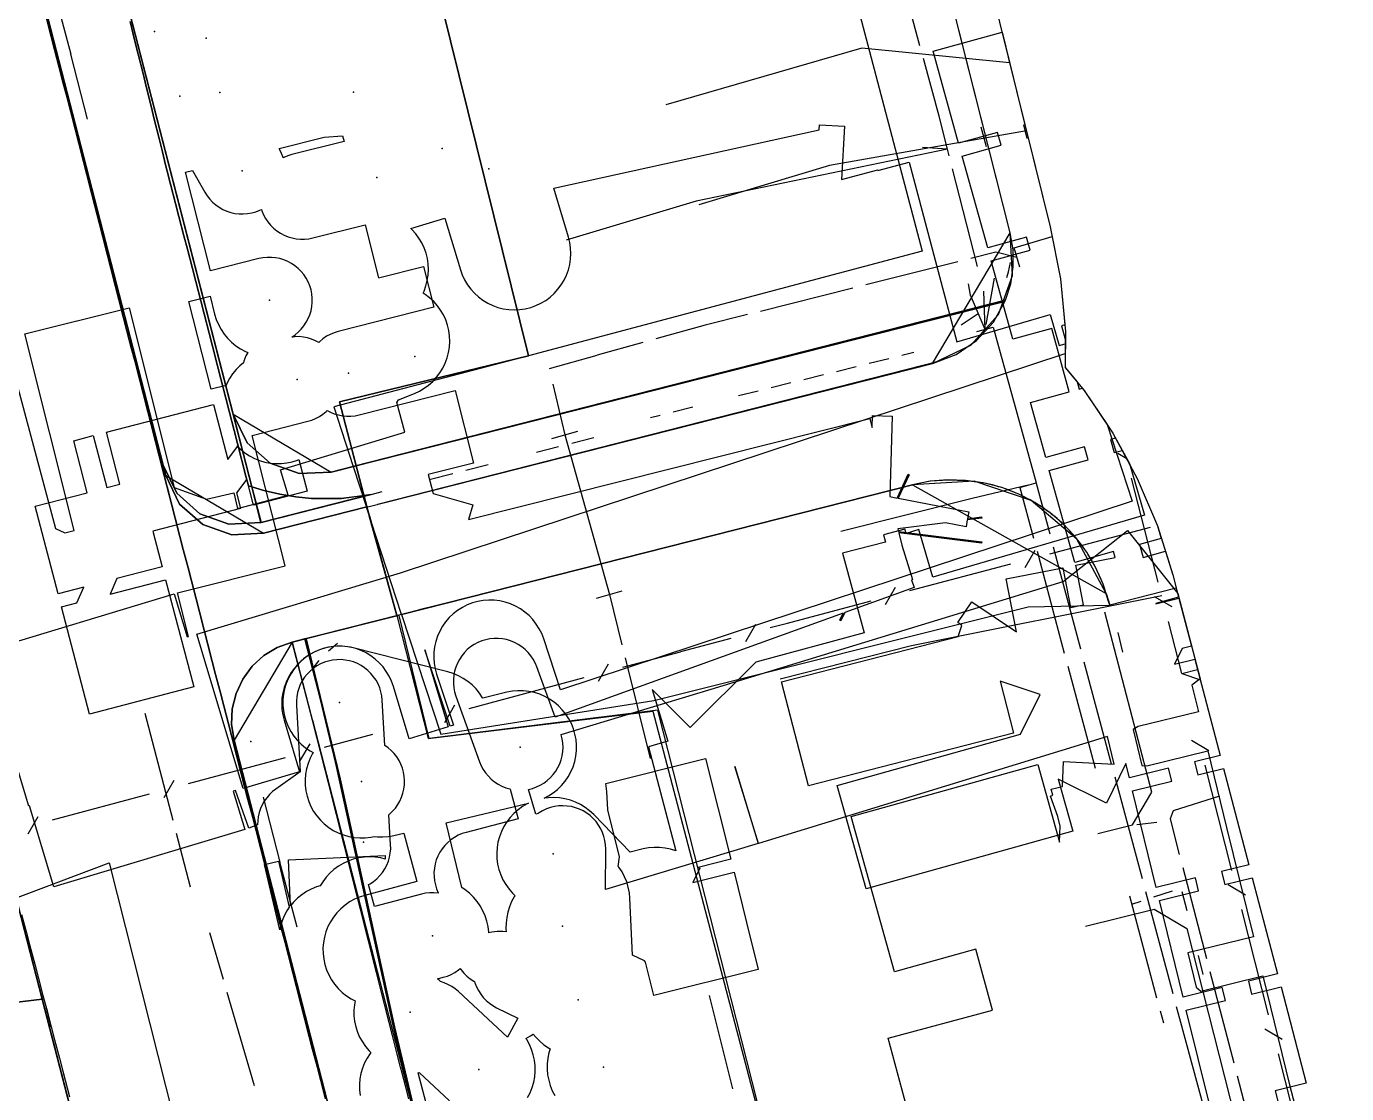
# Model space of a CAD drawing. Header units: metres. Extents: x 17314 to 17509, y 13897 to 14299.
# Drawn here: x 17433.93 to 17483.05, y 14093.46 to 14133.17 of the extents above; entities that cross this region are included whole.
import ezdxf

# ---------------------------------------------------------------- set-up
doc = ezdxf.new("R2010")
doc.units = ezdxf.units.M
for name, color, linetype in [('BENCH', 7, 'Continuous'), ('BOUNDARY', 7, 'Continuous'), ('CURB', 7, 'Continuous'), ('ELECTR_CABLE', 7, 'Continuous'), ('ELECTR_CABLE_COMM', 7, 'Continuous'), ('GAS', 7, 'Continuous'), ('GRASS', 7, 'Continuous'), ('GROUND', 7, 'Continuous'), ('HEAT', 7, 'Continuous'), ('LAMP', 7, 'Continuous'), ('OVERHEAD_POWER_LINE', 7, 'Continuous'), ('ROAD', 7, 'Continuous'), ('SEWER', 7, 'Continuous'), ('SIDEWALK_PATH', 7, 'Continuous'), ('TRASH_BIN', 7, 'Continuous'), ('TREE', 7, 'Continuous'), ('WATER_PIPELINE', 7, 'Continuous')]:
    doc.layers.add(name, color=color, linetype=linetype)

msp = doc.modelspace()

# ---------------------------------------------------------------- linework, layer by layer
at = {"layer": 'BENCH'}
for p in [(17441.129, 14130.718), (17448.388, 14120.892)]:
    msp.add_point(p, dxfattribs=at)
at = {"layer": 'BOUNDARY'}
msp.add_lwpolyline([(17446.491, 14145.677), (17452.611, 14120.912), (17445.589, 14119.202), (17446.623, 14115.212), (17447.718, 14111.25), (17448.879, 14106.677), (17457.242, 14107.688), (17457.242, 14107.688), (17464.836, 14078.775), (17471.047, 14053.974), (17459.461, 14049.939), (17463.007, 14035.859), (17476.311, 14039.542), (17477.815, 14039.43), (17479.747, 14038.463), (17480.042, 14037.262), (17480.307, 14036.255), (17476.362, 14035.216), (17476.733, 14033.805)], dxfattribs=at)
at = {"layer": 'CURB'}
for points in [[(17451.662, 14186.094), (17426.017, 14179.102), (17423.902, 14175.458), (17439.115, 14116.466), (17442.761, 14114.308), (17446.603, 14115.288)], [(17446.586, 14115.283), (17467.648, 14120.626), (17470.542, 14125.485), (17455.987, 14183), (17451.021, 14185.868), (17450.453, 14185.708)], [(17468.708, 13964.699), (17413.628, 14177.812), (17409.56, 14179.827), (17391.346, 14172.16), (17389.512, 14169.307), (17396.492, 13931.016)], [(17447.81, 14146.003), (17446.61, 14145.698), (17445.976, 14145.746), (17435.453, 14147.192), (17434.61, 14145.95), (17441.625, 14118.747), (17445.267, 14116.588), (17446.205, 14116.825)], [(17435.282, 14131.153), (17435.457, 14130.474)], [(17469.653, 14128.696), (17469.462, 14129.423)], [(17470.412, 14123.824), (17470.48, 14124.039)], [(17470.48, 14124.039), (17470.548, 14124.382)], [(17446.091, 14116.797), (17470.275, 14122.923)], [(17468.72, 14122.072), (17469.348, 14122.484)], [(17466.505, 14120.939), (17466.952, 14121.05)], [(17447, 14115.389), (17467.92, 14120.722)], [(17464.076, 14120.336), (17464.805, 14120.517)], [(17465.291, 14120.638), (17466.02, 14120.819)], [(17462.861, 14120.035), (17463.591, 14120.216)], [(17460.432, 14119.432), (17461.161, 14119.613)], [(17461.647, 14119.734), (17462.376, 14119.915)], [(17458.003, 14118.829), (17458.732, 14119.01)], [(17457.153, 14118.619), (17457.518, 14118.709)], [(17452.909, 14117.329), (17453.737, 14117.54)], [(17454.222, 14117.664), (17455.05, 14117.876)], [(17450.283, 14116.658), (17451.111, 14116.87)], [(17442.194, 14116.079), (17442.693, 14115.926)], [(17447.891, 14111.292), (17466.9, 14116.115), (17474.11, 14112.064), (17474.243, 14111.631)], [(17448.97, 14116.323), (17449.798, 14116.535)], [(17474.201, 14111.768), (17474, 14112.414), (17473.725, 14113.028), (17473.386, 14113.61), (17472.984, 14114.149), (17472.529, 14114.636), (17472.01, 14115.081), (17471.46, 14115.451), (17470.857, 14115.769), (17470.232, 14116.012), (17469.576, 14116.181), (17468.91, 14116.266), (17468.243, 14116.287), (17467.576, 14116.245), (17466.909, 14116.118)], [(17439.171, 14116.033), (17439.346, 14115.354)], [(17443.361, 14115.764), (17443.957, 14115.665)], [(17444.705, 14115.606), (17445.653, 14115.599)], [(17446.758, 14115.759), (17447.172, 14115.864)], [(17439.471, 14114.87), (17439.647, 14114.192)], [(17439.772, 14113.708), (17439.948, 14113.029)], [(17440.073, 14112.545), (17440.248, 14111.866)], [(17449.254, 14111.64), (17448.553, 14111.462)], [(17440.373, 14111.382), (17440.549, 14110.704)], [(17447.935, 14111.306), (17443.825, 14110.262), (17441.658, 14106.605), (17475.238, 13976.398)], [(17473.802, 14103.138), (17475.084, 14103.456), (17475.811, 14104.679), (17474.064, 14111.37)], [(17440.674, 14110.22), (17440.85, 14109.541)], [(17444.293, 14110.404), (17444.708, 14108.795), (17445.57, 14105.176), (17447.587, 14095.946), (17448.447, 14092.335), (17458.824, 14052.086), (17459.793, 14048.324), (17459.798, 14048.308)], [(17445.174, 14109.933), (17445.51, 14110.218)], [(17474.734, 14109.883), (17474.555, 14110.613)], [(17444.587, 14109.279), (17444.826, 14109.571)], [(17440.975, 14109.057), (17441.15, 14108.378)], [(17441.275, 14107.894), (17441.451, 14107.216)], [(17475.252, 14103.475), (17476, 14103.559)], [(17442.478, 14103.244), (17442.654, 14102.565)], [(17476.559, 14100.986), (17475.871, 14100.764)], [(17477.117, 14100.266), (17476.939, 14100.966)], [(17475.395, 14100.611), (17475.051, 14100.5)], [(17473.336, 14099.688), (17475.896, 14100.325), (17477.107, 14099.601), (17480.12, 14087.727), (17479.417, 14086.517), (17478.101, 14086.154)], [(17477.722, 14097.896), (17477.544, 14098.596)], [(17434.855, 14095.943), (17434.675, 14096.625)]]:
    msp.add_lwpolyline(points, dxfattribs=at)
at = {"layer": 'ELECTR_CABLE'}
for points in [[(17467.182, 14132.455), (17466.207, 14136.061)], [(17467.89, 14129.834), (17467.312, 14131.972)], [(17468.204, 14128.609), (17467.89, 14129.834)], [(17468.204, 14128.609), (17458.849, 14126.674)], [(17468.204, 14128.609), (17467.272, 14128.672)], [(17468.27, 14128.351), (17468.204, 14128.609)], [(17469.323, 14124.239), (17468.394, 14127.867)], [(17458.849, 14126.674), (17454.017, 14125.219)], [(17470.681, 14124.932), (17472.096, 14125.36)], [(17470.899, 14124.214), (17470.681, 14124.932)], [(17468.59, 14124.41), (17465.163, 14123.55)], [(17470.006, 14124.765), (17469.075, 14124.532)], [(17470.79, 14124.573), (17470.006, 14124.765)], [(17464.678, 14123.428), (17461.251, 14122.568)], [(17469.059, 14123.176), (17468.985, 14123.594)], [(17469.945, 14123.8), (17469.634, 14122.077)], [(17469.601, 14121.896), (17469.059, 14123.176)], [(17469.601, 14121.896), (17469.558, 14123.322)], [(17460.766, 14122.447), (17459.194, 14122.052)], [(17459.194, 14122.052), (17457.352, 14121.54)], [(17469.3, 14121.813), (17469.902, 14121.979)], [(17469.902, 14121.979), (17471.502, 14116.182)], [(17456.87, 14121.406), (17455.168, 14120.933)], [(17455.152, 14120.928), (17453.378, 14120.435)], [(17453.516, 14119.856), (17453.964, 14117.972)], [(17453.482, 14117.838), (17454.446, 14118.106)], [(17453.964, 14117.972), (17455.623, 14112.028)], [(17471.201, 14116.099), (17469.124, 14115.605)], [(17470.9, 14116.016), (17471.502, 14116.182)], [(17471.502, 14116.18), (17472.01, 14114.284)], [(17469.124, 14115.605), (17464.239, 14114.37)], [(17470.9, 14116.018), (17471.407, 14114.122)], [(17471.537, 14113.639), (17472.552, 14109.848)], [(17472.139, 14113.801), (17473.155, 14110.01)], [(17455.141, 14111.894), (17456.105, 14112.162)], [(17455.623, 14112.028), (17456.09, 14110.156)], [(17456.211, 14109.67), (17457.145, 14105.926)], [(17472.681, 14109.365), (17473.697, 14105.573)], [(17473.284, 14109.527), (17474.299, 14105.735)], [(17439.392, 14103.616), (17438.348, 14107.603)], [(17474.429, 14105.252), (17475.444, 14101.461)], [(17478.33, 14104.527), (17476.596, 14103.986)], [(17476.596, 14103.986), (17476.485, 14103.678)], [(17476.485, 14103.678), (17476.829, 14102.36)], [(17440.04, 14101.138), (17439.518, 14103.132)], [(17476.956, 14101.876), (17477.843, 14098.485)], [(17475.574, 14100.978), (17476.589, 14097.187)], [(17474.971, 14100.816), (17475.986, 14097.024)], [(17440.745, 14099.454), (17441.251, 14097.717)], [(17477.969, 14098.001), (17478.856, 14094.609)], [(17441.391, 14097.237), (17442.402, 14093.763)], [(17459.343, 14097.114), (17460.211, 14093.635)], [(17476.116, 14096.541), (17476.238, 14096.086)], [(17476.718, 14096.704), (17476.84, 14096.248)], [(17476.84, 14096.248), (17477.747, 14092.916)], [(17478.982, 14094.125), (17479.869, 14090.733)]]:
    msp.add_lwpolyline(points, dxfattribs=at)
for points in [[(17440.804, 14119.667), (17439.979, 14122.931), (17440.769, 14123.131), (17440.938, 14122.465), (17440.998, 14122.267), (17441.078, 14122.077), (17441.175, 14121.896), (17441.29, 14121.725), (17441.421, 14121.566), (17441.567, 14121.42), (17441.727, 14121.29), (17441.898, 14121.176), (17442.08, 14121.079), (17442.172, 14121.041), (17442.103, 14120.911), (17442.026, 14120.72), (17442.006, 14120.653), (17441.878, 14120.547), (17441.734, 14120.4), (17441.604, 14120.239), (17441.491, 14120.067), (17441.396, 14119.885), (17441.365, 14119.808)], [(17437.408, 14116.136), (17436.908, 14118.069), (17440.898, 14119.102), (17441.427, 14117.056), (17441.786, 14117.54), (17441.776, 14117.56), (17441.903, 14117.435), (17442.063, 14117.305), (17442.236, 14117.192), (17442.418, 14117.096), (17442.609, 14117.019), (17442.807, 14116.961), (17443.009, 14116.922), (17443.215, 14116.904), (17443.421, 14116.905), (17443.626, 14116.927), (17443.827, 14116.969), (17444.024, 14117.03), (17444.073, 14117.051), (17444.379, 14115.871), (17442.384, 14115.355), (17442.132, 14116.327), (17441.749, 14115.812), (17441.9, 14115.23), (17438.641, 14114.386), (17438.987, 14113.065), (17437.303, 14112.624), (17437.045, 14112.04), (17439.113, 14112.581), (17440.157, 14108.594), (17436.287, 14107.581), (17435.243, 14111.568), (17435.81, 14111.716), (17436.067, 14112.301), (17435.117, 14112.052), (17434.263, 14115.314), (17436.198, 14115.82), (17435.697, 14117.756), (17436.423, 14117.944), (17436.924, 14116.01)], [(17455.997, 14102.266), (17455.561, 14104.013), (17455.53, 14104.695), (17455.511, 14104.901), (17455.492, 14104.998), (17459.207, 14105.925), (17460.141, 14102.18), (17458.923, 14101.876), (17458.988, 14101.845), (17458.735, 14101.314), (17460.262, 14101.695), (17460.729, 14099.823), (17461.163, 14098.083), (17457.282, 14097.115), (17456.974, 14098.348), (17456.929, 14098.395), (17456.485, 14098.606), (17456.388, 14100.731), (17456.369, 14100.936), (17456.329, 14101.138), (17456.27, 14101.336), (17456.192, 14101.526), (17456.095, 14101.709), (17455.982, 14101.88), (17455.953, 14101.915)], [(17443.68, 14102.155), (17447.281, 14102.319), (17447.287, 14102.188), (17447.117, 14102.231), (17446.913, 14102.262), (17446.707, 14102.272), (17446.501, 14102.263), (17446.297, 14102.233), (17446.097, 14102.183), (17445.903, 14102.114), (17445.717, 14102.027), (17445.54, 14101.921), (17445.374, 14101.799), (17445.221, 14101.661), (17445.082, 14101.508), (17444.959, 14101.343), (17444.868, 14101.192), (17444.722, 14101.149), (17444.531, 14101.07), (17444.349, 14100.974), (17444.177, 14100.86), (17444.018, 14100.73), (17443.871, 14100.585), (17443.758, 14100.447)], [(17442.796, 14101.984), (17443.319, 14102.106), (17443.716, 14100.391), (17443.625, 14100.255), (17443.527, 14100.073), (17443.448, 14099.883), (17443.387, 14099.686), (17443.36, 14099.554)]]:
    msp.add_lwpolyline(points, close=True, dxfattribs=at)
at = {"layer": 'ELECTR_CABLE_COMM'}
for points in [[(17471.144, 14129.282), (17463.821, 14127.998)], [(17463.821, 14127.998), (17458.949, 14126.53)], [(17474.873, 14117.081), (17474.538, 14117.279)], [(17476.049, 14112.485), (17475.048, 14116.363)], [(17472.01, 14113.551), (17475.761, 14114.542)], [(17471.096, 14113.035), (17471.473, 14113.683)], [(17466.809, 14112.176), (17470.56, 14113.167)], [(17465.896, 14111.66), (17466.273, 14112.308)], [(17462.253, 14110.971), (17465.359, 14111.792)], [(17476.18, 14111.976), (17466.866, 14110.119)], [(17476.559, 14111.569), (17475.913, 14111.949)], [(17460.698, 14110.279), (17461.072, 14110.929)], [(17461.609, 14110.798), (17462.253, 14110.971)], [(17476.924, 14109.094), (17476.424, 14111.033)], [(17458.287, 14109.906), (17460.16, 14110.409)], [(17456.13, 14109.327), (17458.265, 14109.9)], [(17466.866, 14110.119), (17461.98, 14108.887)], [(17455.218, 14108.808), (17455.593, 14109.457)], [(17476.924, 14109.094), (17477.513, 14109.239)], [(17450.411, 14107.791), (17454.681, 14108.938)], [(17476.924, 14109.094), (17477.613, 14108.859)], [(17449.5, 14107.272), (17449.874, 14107.922)], [(17445.024, 14106.347), (17446.828, 14106.829)], [(17444.112, 14105.829), (17444.487, 14106.478)], [(17477.929, 14106.216), (17477.284, 14106.6)], [(17439.966, 14104.996), (17443.575, 14105.96)], [(17478.787, 14101.763), (17477.791, 14105.681)], [(17439.054, 14104.477), (17439.429, 14105.126)], [(17434.909, 14103.644), (17438.517, 14104.608)], [(17433.997, 14103.126), (17434.372, 14103.775)], [(17479.293, 14100.844), (17478.649, 14101.227)], [(17480.151, 14096.391), (17479.156, 14100.309)], [(17480.658, 14095.472), (17480.014, 14095.855)], [(17481.516, 14091.019), (17480.521, 14094.937)]]:
    msp.add_lwpolyline(points, dxfattribs=at)
at = {"layer": 'GAS'}
msp.add_lwpolyline([(17477.973, 14092.967), (17477.091, 14096.564), (17478.548, 14096.921), (17478.429, 14097.406), (17476.972, 14097.049), (17476.091, 14100.646), (17477.548, 14101.003), (17477.429, 14101.488), (17475.972, 14101.131), (17475.091, 14104.728), (17476.548, 14105.085), (17476.429, 14105.57), (17474.972, 14105.213), (17474.842, 14105.744), (17474.12, 14104.272), (17472.324, 14105.154), (17472.864, 14103.228), (17465.174, 14101.074), (17464.095, 14104.926), (17470.923, 14106.838), (17471.648, 14108.316), (17470.163, 14108.807), (17470.662, 14106.871), (17463.029, 14104.906), (17462.032, 14108.779), (17468.607, 14110.472), (17468.743, 14110.882), (17468.59, 14110.984), (17469.11, 14111.76), (17470.772, 14110.646), (17470.386, 14112.609), (17472.492, 14113.022), (17472.781, 14111.55), (17473.271, 14111.647), (17472.982, 14113.119), (17474.446, 14113.406), (17474.385, 14113.627), (17472.939, 14113.227), (17471.993, 14116.645), (17473.438, 14117.046), (17473.305, 14117.528), (17471.859, 14117.127), (17471.292, 14119.176), (17472.738, 14119.576), (17472.086, 14121.931), (17470.64, 14121.531), (17469.833, 14124.446), (17471.279, 14124.846), (17471.145, 14125.328), (17469.7, 14124.928), (17468.753, 14128.347), (17470.199, 14128.747), (17470.066, 14129.229), (17468.62, 14128.828), (17467.674, 14132.247), (17470.236, 14132.956), (17471.088, 14129.511), (17471.029, 14129.495), (17471.163, 14129.014), (17471.208, 14129.026), (17472.027, 14125.711), (17472.404, 14123.781), (17472.567, 14122.064), (17472.45, 14122.032), (17472.589, 14121.529), (17472.585, 14120.482), (17473.029, 14119.942), (17473.102, 14119.677), (17473.219, 14119.709), (17473.292, 14119.62), (17474.358, 14118.034), (17474.459, 14117.847), (17474.269, 14117.794), (17474.402, 14117.313), (17474.703, 14117.396), (17475.268, 14116.353), (17476.013, 14114.592), (17476.161, 14114.119), (17475.348, 14113.894), (17475.482, 14113.412), (17476.311, 14113.642), (17476.586, 14112.769), (17476.804, 14111.938), (17475.955, 14111.703), (17475.959, 14111.688), (17476.815, 14111.898), (17477.285, 14110.107), (17476.942, 14110.023), (17476.655, 14109.438), (17477.412, 14109.624), (17478.353, 14106.041), (17477.4, 14105.808), (17477.519, 14105.323), (17478.48, 14105.558), (17479.421, 14101.976), (17478.4, 14101.726), (17478.519, 14101.241), (17479.547, 14101.493), (17480.488, 14097.91), (17479.401, 14097.644), (17479.52, 14097.159), (17480.615, 14097.427), (17481.556, 14093.845), (17480.401, 14093.562), (17480.52, 14093.077)], dxfattribs=at)
at = {"layer": 'GRASS'}
msp.add_lwpolyline([(17436.154, 14139.961), (17441.625, 14118.747), (17442.143, 14117.678), (17443, 14116.915), (17444.08, 14116.529), (17445.267, 14116.588), (17446.205, 14116.825), (17445.589, 14119.202), (17452.611, 14120.912), (17446.493, 14145.668)], dxfattribs=at)
for points in [[(17470.542, 14125.485), (17467.808, 14136.289), (17464.468, 14135.397), (17467.265, 14124.811), (17452.611, 14120.912), (17445.366, 14119.015), (17446.091, 14116.797), (17470.365, 14122.987), (17470.559, 14123.595), (17470.654, 14124.222), (17470.649, 14124.856)], [(17466.9, 14116.115), (17447.891, 14111.292), (17449.348, 14106.836), (17457.277, 14108.088), (17471.206, 14111.578), (17474.243, 14111.631), (17474.11, 14112.064), (17473.022, 14114.097), (17471.314, 14115.531), (17469.201, 14116.244)], [(17457.432, 14107.724), (17448.918, 14106.671), (17447.799, 14111.255), (17444.337, 14110.378), (17445.609, 14105.17), (17447.626, 14095.94), (17448.486, 14092.329), (17457.573, 14057.08), (17457.979, 14056.17), (17458.641, 14055.458), (17459.495, 14054.995), (17460.478, 14054.829), (17461.164, 14054.829), (17462.379, 14054.73), (17463.554, 14054.438), (17464.667, 14053.961), (17465.695, 14053.306), (17466.797, 14052.474), (17471.086, 14053.968)]]:
    msp.add_lwpolyline(points, close=True, dxfattribs=at)
at = {"layer": 'GROUND'}
for points in [[(17446.491, 14145.677), (17452.611, 14120.912), (17445.589, 14119.202), (17446.205, 14116.826), (17446.091, 14116.797), (17445.267, 14116.588), (17444.08, 14116.529), (17443, 14116.915), (17442.143, 14117.678), (17441.625, 14118.747), (17436.154, 14139.961)], [(17448.22, 14093.235), (17448, 14094.137), (17447.79, 14095.04), (17447.587, 14095.946), (17445.57, 14105.176), (17445.367, 14106.084), (17445.156, 14106.989), (17444.936, 14107.893), (17444.708, 14108.795), (17444.299, 14110.383), (17447.713, 14111.249), (17446.692, 14114.959), (17446.694, 14114.953), (17447.718, 14111.25), (17448.879, 14106.677), (17457.242, 14107.688), (17464.836, 14078.775)], [(17463.486, 13984.904), (17439.036, 14079.504), (17434.52, 14096.977), (17431.057, 14110.378)], [(17448.159, 14093.267), (17448.033, 14093.751), (17447.91, 14094.218), (17447.853, 14094.441), (17447.73, 14094.925), (17447.555, 14095.616), (17447.432, 14096.101), (17447.257, 14096.791), (17447.134, 14097.276), (17446.958, 14097.967), (17446.835, 14098.451), (17446.66, 14099.142), (17446.537, 14099.627), (17446.362, 14100.317), (17446.239, 14100.802), (17446.063, 14101.493), (17445.94, 14101.977), (17445.765, 14102.668), (17445.642, 14103.153), (17445.466, 14103.843), (17445.343, 14104.328), (17445.168, 14105.019), (17445.045, 14105.503), (17444.87, 14106.194), (17444.747, 14106.679), (17444.574, 14107.357), (17448.447, 14092.335)], [(17433.756, 14100.119), (17433.935, 14099.438), (17434.062, 14098.954), (17434.242, 14098.273), (17434.369, 14097.79), (17434.548, 14097.108), (17434.675, 14096.625), (17434.855, 14095.943), (17434.982, 14095.46), (17435.161, 14094.779), (17435.288, 14094.295), (17435.539, 14093.342)]]:
    msp.add_lwpolyline(points, dxfattribs=at)
at = {"layer": 'HEAT'}
for points in [[(17431.626, 14127.113), (17435.02, 14114.484), (17435.361, 14114.33), (17435.708, 14114.412), (17433.88, 14121.726), (17437.76, 14122.696), (17439.431, 14116.013), (17440.629, 14115.575), (17441.652, 14115.817), (17441.79, 14115.233), (17443.673, 14115.723), (17443.385, 14116.677), (17448.008, 14118.07), (17447.713, 14119.171), (17447.775, 14119.275), (17447.777, 14119.278), (17448.368, 14119.516), (17448.556, 14119.602), (17448.733, 14119.706), (17448.9, 14119.827), (17449.054, 14119.964), (17449.195, 14120.115), (17449.319, 14120.279), (17449.427, 14120.455), (17449.517, 14120.64), (17449.589, 14120.833), (17449.641, 14121.033), (17449.673, 14121.236), (17449.686, 14121.442), (17449.678, 14121.648), (17449.65, 14121.852), (17449.602, 14122.052), (17449.535, 14122.247), (17449.449, 14122.434), (17449.345, 14122.612), (17449.224, 14122.779), (17449.087, 14122.933), (17448.936, 14123.073), (17448.771, 14123.198), (17448.693, 14123.246), (17448.73, 14123.322), (17448.8, 14123.516), (17448.85, 14123.716), (17448.881, 14123.92), (17448.891, 14124.126), (17448.881, 14124.332), (17448.852, 14124.536), (17448.802, 14124.736), (17448.733, 14124.93), (17448.645, 14125.116), (17448.539, 14125.293), (17448.417, 14125.459), (17448.279, 14125.612), (17448.235, 14125.652), (17449.503, 14126.034), (17450.08, 14124.119), (17450.149, 14123.925), (17450.236, 14123.738), (17450.342, 14123.561), (17450.464, 14123.395), (17450.603, 14123.242), (17450.755, 14123.104), (17450.92, 14122.981), (17451.097, 14122.874), (17451.283, 14122.786), (17451.477, 14122.716), (17451.677, 14122.666), (17451.88, 14122.635), (17452.086, 14122.624), (17452.292, 14122.634), (17452.496, 14122.664), (17452.696, 14122.714), (17452.89, 14122.783), (17453.077, 14122.87), (17453.254, 14122.976), (17453.419, 14123.098), (17453.572, 14123.237), (17453.711, 14123.389), (17453.834, 14123.554), (17453.94, 14123.731), (17454.029, 14123.917), (17454.099, 14124.111), (17454.149, 14124.311), (17454.18, 14124.515), (17454.19, 14124.72), (17454.181, 14124.926), (17454.151, 14125.13), (17454.101, 14125.33), (17453.553, 14127.149), (17463.428, 14129.326), (17463.437, 14129.509), (17464.37, 14129.459), (17464.263, 14127.471), (17465.613, 14127.83), (17465.617, 14127.814), (17466.777, 14128.122), (17468.557, 14121.437), (17472.028, 14122.447), (17472.363, 14121.294), (17472.589, 14121.36), (17472.585, 14120.482), (17473.292, 14119.62), (17474.358, 14118.034), (17474.971, 14116.901), (17475.532, 14114.983), (17467.655, 14112.678), (17467.136, 14114.449), (17466.666, 14114.299), (17466.614, 14114.465), (17465.828, 14114.248), (17465.897, 14113.982), (17464.302, 14113.565), (17465.108, 14110.61), (17461.068, 14109.508), (17458.636, 14107.077), (17457.222, 14108.492), (17457.799, 14106.577), (17457.075, 14106.359), (17458.091, 14102.492), (17457.9, 14102.552), (17457.698, 14102.594), (17457.493, 14102.616), (17457.287, 14102.619), (17457.082, 14102.601), (17456.88, 14102.562), (17456.393, 14102.446), (17455.04, 14103.841), (17454.889, 14103.982), (17454.726, 14104.107), (17454.55, 14104.215), (17454.366, 14104.306), (17454.173, 14104.379), (17453.973, 14104.432), (17453.77, 14104.465), (17453.564, 14104.478), (17453.358, 14104.471), (17453.196, 14104.45), (17453.363, 14104.537), (17453.536, 14104.65), (17453.697, 14104.779), (17453.844, 14104.923), (17453.976, 14105.081), (17454.093, 14105.251), (17454.192, 14105.432), (17454.273, 14105.621), (17454.334, 14105.818), (17454.377, 14106.02), (17454.399, 14106.224), (17454.401, 14106.43), (17454.383, 14106.636), (17454.345, 14106.838), (17454.287, 14107.036), (17454.211, 14107.227), (17454.115, 14107.41), (17454.003, 14107.583), (17453.874, 14107.743), (17453.729, 14107.891), (17453.572, 14108.023), (17453.401, 14108.139), (17453.221, 14108.238), (17453.031, 14108.319), (17452.835, 14108.381), (17452.633, 14108.423), (17452.428, 14108.446), (17452.222, 14108.448), (17452.017, 14108.43), (17451.814, 14108.392), (17450.912, 14108.176), (17450.906, 14108.186), (17450.792, 14108.358), (17450.662, 14108.518), (17450.517, 14108.664), (17450.358, 14108.795), (17450.187, 14108.911), (17450.006, 14109.008), (17449.815, 14109.088), (17449.618, 14109.148), (17446.094, 14110.044), (17445.892, 14110.085), (17445.687, 14110.106), (17445.481, 14110.106), (17445.276, 14110.087), (17445.074, 14110.047), (17444.876, 14109.988), (17444.685, 14109.91), (17444.503, 14109.813), (17444.332, 14109.699), (17444.172, 14109.569), (17444.026, 14109.424), (17443.894, 14109.265), (17443.779, 14109.094), (17443.682, 14108.913), (17443.602, 14108.723), (17443.542, 14108.526), (17443.501, 14108.324), (17443.48, 14108.119), (17443.479, 14107.913), (17443.499, 14107.707), (17443.538, 14107.505), (17443.597, 14107.308), (17443.675, 14107.117), (17443.772, 14106.935), (17443.886, 14106.763), (17444.016, 14106.604), (17444.161, 14106.457), (17444.32, 14106.326), (17444.491, 14106.211), (17444.603, 14106.15), (17444.584, 14106.121), (17444.49, 14105.937), (17444.414, 14105.746), (17444.358, 14105.548), (17444.321, 14105.345), (17444.304, 14105.139), (17444.307, 14104.933), (17444.331, 14104.729), (17444.374, 14104.527), (17444.437, 14104.331), (17444.519, 14104.142), (17444.619, 14103.962), (17444.737, 14103.792), (17444.87, 14103.635), (17445.018, 14103.492), (17445.18, 14103.364), (17445.353, 14103.252), (17445.536, 14103.158), (17445.728, 14103.082), (17445.926, 14103.025), (17446.129, 14102.989), (17446.334, 14102.972), (17446.54, 14102.975), (17446.745, 14102.999), (17446.872, 14103.026), (17446.994, 14103.013), (17447.2, 14103.011), (17447.405, 14103.029), (17447.608, 14103.067), (17447.973, 14103.154), (17448.456, 14101.351), (17446.524, 14100.834), (17446.327, 14100.771), (17446.138, 14100.689), (17445.958, 14100.589), (17445.789, 14100.471), (17445.632, 14100.338), (17445.488, 14100.19), (17445.36, 14100.029), (17445.248, 14099.855), (17445.154, 14099.672), (17445.079, 14099.481), (17445.022, 14099.282), (17444.985, 14099.08), (17444.968, 14098.874), (17444.972, 14098.668), (17444.995, 14098.463), (17445.039, 14098.262), (17445.102, 14098.066), (17445.184, 14097.877), (17445.284, 14097.697), (17445.401, 14097.527), (17445.534, 14097.37), (17445.682, 14097.227), (17445.844, 14097.098), (17446.017, 14096.987), (17446.162, 14096.912), (17446.135, 14096.764), (17446.118, 14096.558), (17446.121, 14096.352), (17446.145, 14096.148), (17446.188, 14095.946), (17446.251, 14095.75), (17446.333, 14095.561), (17446.433, 14095.381), (17446.551, 14095.211), (17446.684, 14095.054), (17446.748, 14094.993), (17446.719, 14094.956), (17446.607, 14094.783), (17446.513, 14094.6), (17446.437, 14094.408), (17446.381, 14094.21), (17446.344, 14094.007), (17446.327, 14093.802), (17446.33, 14093.596), (17446.354, 14093.391)], [(17452.583, 14093.309), (17452.678, 14093.493), (17452.753, 14093.684), (17452.81, 14093.882), (17452.847, 14094.085), (17452.864, 14094.291), (17452.86, 14094.497), (17452.837, 14094.701), (17452.793, 14094.903), (17452.73, 14095.099), (17452.648, 14095.288), (17452.548, 14095.468), (17452.519, 14095.511), (17452.695, 14095.609), (17452.79, 14095.674), (17452.887, 14095.554), (17453.031, 14095.406), (17453.189, 14095.274), (17453.359, 14095.158), (17453.423, 14095.123), (17453.376, 14094.976), (17453.334, 14094.775), (17453.312, 14094.57), (17453.309, 14094.364), (17453.327, 14094.158), (17453.366, 14093.956), (17453.423, 14093.758), (17453.5, 14093.567), (17453.595, 14093.384)]]:
    msp.add_lwpolyline(points, dxfattribs=at)
msp.add_lwpolyline([(17449.553, 14103.532), (17452.613, 14104.265), (17452.571, 14104.245), (17452.393, 14104.142), (17452.225, 14104.022), (17452.07, 14103.886), (17451.93, 14103.735), (17451.804, 14103.571), (17451.696, 14103.396), (17451.605, 14103.211), (17451.533, 14103.018), (17451.48, 14102.819), (17451.446, 14102.616), (17451.433, 14102.41), (17451.44, 14102.204), (17451.467, 14102), (17451.514, 14101.799), (17451.581, 14101.604), (17451.666, 14101.417), (17451.769, 14101.238), (17451.89, 14101.071), (17452.026, 14100.916), (17452.115, 14100.824), (17452.087, 14100.783), (17451.988, 14100.602), (17451.907, 14100.413), (17451.845, 14100.216), (17451.803, 14100.015), (17451.781, 14099.81), (17451.778, 14099.604), (17451.789, 14099.48), (17451.655, 14099.491), (17451.449, 14099.488), (17451.245, 14099.464), (17451.135, 14099.44), (17451.134, 14099.471), (17451.111, 14099.675), (17451.067, 14099.877), (17451.004, 14100.073), (17450.922, 14100.262), (17450.822, 14100.442), (17450.705, 14100.612), (17450.572, 14100.769), (17450.424, 14100.912), (17450.262, 14101.04), (17450.129, 14101.126)], close=True, dxfattribs=at)
at = {"layer": 'LAMP'}
for p in [(17438.696, 14132.979), (17442.284, 14106.563), (17446.48, 14102.811)]:
    msp.add_point(p, dxfattribs=at)
at = {"layer": 'OVERHEAD_POWER_LINE'}
for points in [[(17434.938, 14134.554), (17435.582, 14132.138)], [(17436.209, 14129.718), (17435.582, 14132.138)], [(17442.741, 14104.495), (17443.368, 14102.075)], [(17444.009, 14099.658), (17443.368, 14102.075)]]:
    msp.add_lwpolyline(points, dxfattribs=at)
at = {"layer": 'ROAD'}
for points in [[(17467.639, 14143.467), (17472.027, 14125.71), (17472.405, 14123.78), (17472.591, 14121.822), (17472.586, 14120.482), (17473.292, 14119.621), (17474.358, 14118.034), (17475.268, 14116.352), (17476.013, 14114.592), (17476.586, 14112.769), (17476.716, 14112.272), (17474.243, 14111.631), (17474.11, 14112.064), (17474.09, 14112.129), (17474.069, 14112.193), (17474, 14112.414), (17473.921, 14112.59), (17473.886, 14112.672), (17473.85, 14112.754), (17473.813, 14112.835), (17473.775, 14112.916), (17473.725, 14113.028), (17473.672, 14113.118), (17473.618, 14113.218), (17473.561, 14113.317), (17473.503, 14113.415), (17473.443, 14113.512), (17473.386, 14113.61), (17473.318, 14113.701), (17473.253, 14113.793), (17473.187, 14113.885), (17473.118, 14113.975), (17473.048, 14114.063), (17472.984, 14114.149), (17472.911, 14114.227), (17472.836, 14114.313), (17472.759, 14114.397), (17472.68, 14114.48), (17472.599, 14114.561), (17472.529, 14114.636), (17472.451, 14114.703), (17472.366, 14114.78), (17472.28, 14114.855), (17472.193, 14114.929), (17472.104, 14115.001), (17472.01, 14115.081), (17471.906, 14115.151), (17471.816, 14115.215), (17471.726, 14115.277), (17471.634, 14115.338), (17471.541, 14115.397), (17471.46, 14115.451), (17471.379, 14115.494), (17471.275, 14115.553), (17471.17, 14115.609), (17471.064, 14115.664), (17470.957, 14115.716), (17470.857, 14115.769), (17470.739, 14115.815), (17470.647, 14115.853), (17470.555, 14115.89), (17470.462, 14115.925), (17470.368, 14115.959), (17470.232, 14116.012), (17470.107, 14116.044), (17469.991, 14116.078), (17469.875, 14116.109), (17469.757, 14116.138), (17469.639, 14116.165), (17469.535, 14116.187), (17468.879, 14116.279), (17468.218, 14116.298), (17467.56, 14116.244), (17466.909, 14116.118), (17447.891, 14111.292), (17446.586, 14115.283), (17467.648, 14120.626), (17469.079, 14121.313), (17470.101, 14122.456), (17470.619, 14123.899), (17470.542, 14125.485), (17455.987, 14183)], [(17465.485, 14014.217), (17441.658, 14106.605), (17441.568, 14107.191), (17441.593, 14107.777), (17441.732, 14108.347), (17441.982, 14108.884), (17442.333, 14109.361), (17442.766, 14109.757), (17443.268, 14110.061), (17443.825, 14110.262), (17447.713, 14111.249), (17446.623, 14115.212), (17446.603, 14115.288), (17442.761, 14114.308), (17441.574, 14114.248), (17440.492, 14114.634), (17439.634, 14115.396), (17439.115, 14116.466), (17424.098, 14174.697)], [(17445.059, 14093.264), (17444.884, 14093.942), (17444.759, 14094.426), (17444.583, 14095.105), (17444.458, 14095.589), (17444.282, 14096.268), (17444.157, 14096.752), (17443.982, 14097.43), (17443.856, 14097.914), (17443.745, 14098.347), (17443.681, 14098.593), (17443.556, 14099.077), (17443.38, 14099.756), (17443.255, 14100.24), (17443.08, 14100.918), (17442.954, 14101.402), (17442.779, 14102.081), (17442.654, 14102.565), (17442.478, 14103.244), (17442.353, 14103.728), (17442.178, 14104.406), (17442.052, 14104.89), (17441.877, 14105.569), (17441.752, 14106.053), (17441.576, 14106.732), (17441.451, 14107.216), (17441.275, 14107.894), (17441.15, 14108.378), (17440.975, 14109.057), (17440.85, 14109.541), (17440.674, 14110.22), (17440.549, 14110.704), (17440.373, 14111.382), (17440.248, 14111.866), (17440.073, 14112.545), (17439.948, 14113.029), (17439.772, 14113.708), (17439.647, 14114.192), (17439.471, 14114.87), (17439.346, 14115.354), (17439.061, 14116.456), (17438.871, 14117.196), (17438.747, 14117.68), (17438.572, 14118.359), (17438.447, 14118.843), (17438.273, 14119.522), (17438.148, 14120.006), (17437.974, 14120.685), (17437.849, 14121.169), (17437.675, 14121.848), (17437.55, 14122.332), (17437.376, 14123.011), (17437.251, 14123.495), (17437.077, 14124.174), (17436.952, 14124.659), (17436.778, 14125.337), (17436.653, 14125.822), (17436.478, 14126.5), (17436.354, 14126.985), (17436.179, 14127.664), (17436.055, 14128.148), (17435.88, 14128.827), (17435.756, 14129.311), (17435.581, 14129.99), (17435.457, 14130.474), (17435.282, 14131.153), (17435.158, 14131.637), (17434.983, 14132.316), (17434.859, 14132.8), (17434.684, 14133.479)], [(17434.684, 14133.479), (17434.859, 14132.8), (17434.983, 14132.316), (17435.158, 14131.637), (17435.282, 14131.153), (17435.457, 14130.474), (17435.581, 14129.99), (17435.756, 14129.311), (17435.88, 14128.827), (17436.055, 14128.148), (17436.179, 14127.664), (17436.354, 14126.985), (17436.478, 14126.5), (17436.653, 14125.822), (17436.778, 14125.337), (17436.952, 14124.659), (17437.077, 14124.174), (17437.251, 14123.495), (17437.376, 14123.011), (17437.55, 14122.332), (17437.675, 14121.848), (17437.849, 14121.169), (17437.974, 14120.685), (17438.148, 14120.006), (17438.273, 14119.522), (17438.447, 14118.843), (17438.572, 14118.359), (17438.747, 14117.68), (17438.871, 14117.196), (17439.061, 14116.456), (17439.346, 14115.354), (17439.471, 14114.87), (17439.647, 14114.192), (17439.772, 14113.708), (17439.948, 14113.029), (17440.073, 14112.545), (17440.248, 14111.866), (17440.373, 14111.382), (17440.549, 14110.704), (17440.674, 14110.22), (17440.85, 14109.541), (17440.975, 14109.057), (17441.15, 14108.378), (17441.275, 14107.894), (17441.451, 14107.216), (17441.576, 14106.732), (17441.752, 14106.053), (17441.877, 14105.569), (17442.052, 14104.89), (17442.178, 14104.406), (17442.353, 14103.728), (17442.478, 14103.244), (17442.654, 14102.565), (17442.779, 14102.081), (17442.954, 14101.402), (17443.08, 14100.918), (17443.255, 14100.24), (17443.38, 14099.756), (17443.556, 14099.077), (17443.681, 14098.593), (17443.745, 14098.347), (17443.856, 14097.914), (17443.982, 14097.43), (17444.157, 14096.752), (17444.282, 14096.268), (17444.458, 14095.589), (17444.583, 14095.105), (17444.759, 14094.426), (17444.884, 14093.942), (17445.059, 14093.264)], [(17433.756, 14100.119), (17433.935, 14099.438), (17434.062, 14098.954), (17434.242, 14098.273), (17434.369, 14097.79), (17434.548, 14097.108), (17434.675, 14096.625), (17434.855, 14095.943), (17434.982, 14095.46), (17435.161, 14094.779), (17435.288, 14094.295), (17435.539, 14093.342)]]:
    msp.add_lwpolyline(points, dxfattribs=at)
at = {"layer": 'SEWER'}
for points in [[(17445.01, 14129.052), (17445.7, 14129.094), (17445.751, 14128.894), (17443.812, 14128.404), (17443.662, 14128.358), (17443.517, 14128.297), (17443.489, 14128.282), (17443.486, 14128.293), (17443.429, 14128.44), (17443.359, 14128.58), (17443.332, 14128.627)], [(17447.034, 14123.819), (17448.713, 14124.243), (17449.098, 14122.721), (17445.533, 14121.82), (17445.382, 14121.774), (17445.238, 14121.713), (17445.099, 14121.639), (17444.969, 14121.552), (17444.848, 14121.452), (17444.809, 14121.413), (17444.69, 14121.476), (17444.545, 14121.536), (17444.394, 14121.581), (17444.24, 14121.612), (17444.084, 14121.627), (17443.927, 14121.626), (17443.808, 14121.614), (17443.93, 14121.696), (17444.051, 14121.796), (17444.162, 14121.908), (17444.261, 14122.029), (17444.348, 14122.16), (17444.422, 14122.299), (17444.481, 14122.444), (17444.527, 14122.594), (17444.557, 14122.748), (17444.572, 14122.904), (17444.572, 14123.061), (17444.556, 14123.218), (17444.525, 14123.372), (17444.479, 14123.522), (17444.419, 14123.667), (17444.344, 14123.805), (17444.257, 14123.935), (17444.157, 14124.057), (17444.046, 14124.167), (17443.924, 14124.267), (17443.793, 14124.354), (17443.655, 14124.427), (17443.51, 14124.487), (17443.359, 14124.532), (17443.205, 14124.563), (17443.049, 14124.578), (17442.892, 14124.577), (17442.736, 14124.562), (17442.582, 14124.531), (17440.78, 14124.075), (17439.852, 14127.748), (17440.116, 14127.814), (17440.573, 14127.005), (17440.657, 14126.872), (17440.753, 14126.748), (17440.862, 14126.635), (17440.98, 14126.532), (17441.109, 14126.441), (17441.245, 14126.364), (17441.389, 14126.3), (17441.538, 14126.251), (17441.691, 14126.216), (17441.847, 14126.197), (17442.004, 14126.193), (17442.16, 14126.204), (17442.315, 14126.231), (17442.467, 14126.273), (17442.613, 14126.329), (17442.682, 14126.364), (17442.699, 14126.31), (17442.759, 14126.165), (17442.833, 14126.027), (17442.921, 14125.896), (17443.021, 14125.775), (17443.132, 14125.665), (17443.254, 14125.565), (17443.384, 14125.478), (17443.523, 14125.405), (17443.668, 14125.345), (17443.819, 14125.299), (17443.973, 14125.269), (17444.129, 14125.254), (17444.286, 14125.254), (17444.442, 14125.27), (17444.596, 14125.301), (17446.535, 14125.791)], [(17450.565, 14116.919), (17448.886, 14116.494), (17449.065, 14115.785), (17450.543, 14115.367), (17450.388, 14114.819), (17465.321, 14118.583), (17465.406, 14118.243), (17465.42, 14118.695), (17466.148, 14118.672), (17466.054, 14115.674), (17466.33, 14115.621), (17466.744, 14116.506), (17466.785, 14116.487), (17466.375, 14115.612), (17469.001, 14115.11), (17468.951, 14114.851), (17469.472, 14114.918), (17469.477, 14114.874), (17468.942, 14114.805), (17468.894, 14114.554), (17468.129, 14114.7), (17466.357, 14114.473), (17466.382, 14114.373), (17469.479, 14113.988), (17469.474, 14113.943), (17466.394, 14114.326), (17466.511, 14113.863), (17466.907, 14112.594), (17466.865, 14112.581), (17466.968, 14112.297), (17464.386, 14111.362), (17464.241, 14111.053), (17464.2, 14111.072), (17464.326, 14111.341), (17453.602, 14107.461), (17452.922, 14109.342), (17452.861, 14109.487), (17452.787, 14109.625), (17452.699, 14109.755), (17452.599, 14109.876), (17452.488, 14109.987), (17452.366, 14110.086), (17452.235, 14110.173), (17452.096, 14110.247), (17451.951, 14110.306), (17451.801, 14110.351), (17451.646, 14110.381), (17451.49, 14110.396), (17451.333, 14110.396), (17451.177, 14110.38), (17451.023, 14110.349), (17450.873, 14110.302), (17450.728, 14110.242), (17450.59, 14110.167), (17450.46, 14110.08), (17450.339, 14109.98), (17450.228, 14109.868), (17450.129, 14109.747), (17450.042, 14109.616), (17449.968, 14109.477), (17449.909, 14109.332), (17449.864, 14109.181), (17449.834, 14109.027), (17449.819, 14108.871), (17449.819, 14108.714), (17449.835, 14108.558), (17449.867, 14108.404), (17449.913, 14108.254), (17450.798, 14105.805), (17450.859, 14105.66), (17450.933, 14105.522), (17451.021, 14105.392), (17451.121, 14105.271), (17451.232, 14105.16), (17451.354, 14105.061), (17451.485, 14104.974), (17451.624, 14104.901), (17451.769, 14104.841), (17451.919, 14104.796), (17451.934, 14104.793), (17452.225, 14103.689), (17450.29, 14103.18), (17450.141, 14103.132), (17449.996, 14103.071), (17449.859, 14102.995), (17449.729, 14102.906), (17449.609, 14102.805), (17449.499, 14102.693), (17449.401, 14102.57), (17449.315, 14102.439), (17449.243, 14102.299), (17449.185, 14102.154), (17449.141, 14102.003), (17449.112, 14101.848), (17449.099, 14101.692), (17449.1, 14101.535), (17449.118, 14101.379), (17449.15, 14101.225), (17449.198, 14101.076), (17449.259, 14100.931), (17449.267, 14100.917), (17449.255, 14100.919), (17449.098, 14100.932), (17448.941, 14100.931), (17448.785, 14100.913), (17448.632, 14100.881), (17446.881, 14100.42), (17446.666, 14101.236), (17446.723, 14101.268), (17446.853, 14101.356), (17446.974, 14101.457), (17447.084, 14101.569), (17447.182, 14101.691), (17447.268, 14101.822), (17447.341, 14101.962), (17447.4, 14102.107), (17447.444, 14102.258), (17447.473, 14102.412), (17447.487, 14102.569), (17447.486, 14102.726), (17447.421, 14103.838), (17447.444, 14103.856), (17447.558, 14103.964), (17447.661, 14104.083), (17447.752, 14104.211), (17447.83, 14104.347), (17447.894, 14104.49), (17447.944, 14104.639), (17447.979, 14104.792), (17447.998, 14104.948), (17448.002, 14105.105), (17447.991, 14105.262), (17447.965, 14105.417), (17447.924, 14105.568), (17447.867, 14105.715), (17447.797, 14105.855), (17447.714, 14105.988), (17447.617, 14106.112), (17447.509, 14106.226), (17447.391, 14106.329), (17447.272, 14106.413), (17447.174, 14108.101), (17447.157, 14108.257), (17447.125, 14108.411), (17447.078, 14108.561), (17447.017, 14108.705), (17446.942, 14108.843), (17446.853, 14108.973), (17446.753, 14109.093), (17446.641, 14109.204), (17446.519, 14109.302), (17446.387, 14109.388), (17446.248, 14109.461), (17446.103, 14109.52), (17445.952, 14109.564), (17445.798, 14109.593), (17445.641, 14109.607), (17445.484, 14109.606), (17445.328, 14109.589), (17445.174, 14109.557), (17445.025, 14109.51), (17444.88, 14109.449), (17444.742, 14109.374), (17444.612, 14109.285), (17444.492, 14109.184), (17444.382, 14109.072), (17444.283, 14108.95), (17444.197, 14108.819), (17444.124, 14108.68), (17444.066, 14108.534), (17444.021, 14108.384), (17443.992, 14108.229), (17443.978, 14108.073), (17443.98, 14107.916), (17444.124, 14105.428), (17443.217, 14104.793), (17443.093, 14104.697), (17442.979, 14104.589), (17442.876, 14104.471), (17442.785, 14104.342), (17442.707, 14104.206), (17442.643, 14104.063), (17442.594, 14103.914), (17442.559, 14103.761), (17442.539, 14103.605), (17442.535, 14103.458), (17442.213, 14103.342), (17441.711, 14104.732), (17441.631, 14104.708), (17442.058, 14103.291), (17434.958, 14101.152), (17434.05, 14104.166), (17434.022, 14104.158), (17432.291, 14109.903), (17439.428, 14112.053), (17439.909, 14110.455), (17439.968, 14110.473), (17439.56, 14112.089), (17443.556, 14113.096), (17442.328, 14117.953), (17444.401, 14118.477), (17444.551, 14118.523), (17444.696, 14118.584), (17444.834, 14118.658), (17444.965, 14118.745), (17445.086, 14118.845), (17445.125, 14118.884), (17445.244, 14118.821), (17445.389, 14118.761), (17445.54, 14118.716), (17445.694, 14118.685), (17445.85, 14118.67), (17446.007, 14118.671), (17446.163, 14118.686), (17446.317, 14118.717), (17449.882, 14119.619)], [(17451.828, 14095.556), (17450.006, 14097.256), (17449.886, 14097.357), (17449.757, 14097.446), (17449.619, 14097.522), (17449.475, 14097.584), (17449.338, 14097.628), (17449.277, 14097.688), (17449.226, 14097.728), (17449.446, 14097.786), (17449.596, 14097.834), (17449.74, 14097.895), (17449.878, 14097.971), (17450.007, 14098.06), (17450.072, 14098.114), (17450.109, 14098.06), (17450.21, 14097.94), (17450.322, 14097.83), (17450.445, 14097.732), (17450.576, 14097.646), (17450.605, 14097.631), (17450.621, 14097.576), (17450.679, 14097.43), (17450.75, 14097.29), (17450.836, 14097.158), (17450.933, 14097.035), (17451.043, 14096.923), (17451.162, 14096.821), (17451.291, 14096.732), (17451.429, 14096.656), (17452.216, 14096.268)]]:
    msp.add_lwpolyline(points, close=True, dxfattribs=at)
for points in [[(17467.557, 14089.722), (17465.999, 14095.516), (17469.88, 14096.559), (17469.254, 14098.835), (17466.23, 14097.991), (17464.617, 14103.77), (17471.567, 14105.709), (17472.373, 14102.82), (17472.403, 14103.411), (17472.316, 14103.769), (17472.042, 14104.533), (17472.123, 14104.562), (17472.067, 14104.792), (17472.48, 14104.893), (17472.527, 14105.816), (17474.408, 14105.719), (17474.159, 14106.743), (17461.169, 14102.765), (17460.29, 14105.634), (17461.156, 14102.761), (17455.483, 14101.052), (17455.49, 14102.562), (17455.483, 14102.719), (17455.461, 14102.875), (17455.423, 14103.027), (17455.371, 14103.175), (17455.304, 14103.317), (17455.224, 14103.452), (17455.131, 14103.579), (17455.026, 14103.696), (17454.91, 14103.802), (17454.785, 14103.896), (17454.65, 14103.977), (17454.509, 14104.045), (17454.361, 14104.098), (17454.209, 14104.137), (17454.054, 14104.161), (17453.897, 14104.169), (17453.74, 14104.162), (17453.585, 14104.14), (17453.432, 14104.103), (17453.284, 14104.05), (17453.142, 14103.984), (17453.007, 14103.904), (17452.978, 14103.882), (17452.891, 14103.856), (17452.613, 14104.78), (17452.764, 14104.818), (17452.912, 14104.87), (17453.054, 14104.937), (17453.189, 14105.017), (17453.315, 14105.111), (17453.432, 14105.216), (17453.538, 14105.332), (17453.631, 14105.458), (17453.712, 14105.593), (17453.78, 14105.734), (17453.833, 14105.882), (17453.871, 14106.034), (17453.895, 14106.19), (17453.903, 14106.346), (17453.895, 14106.503), (17453.873, 14106.659), (17453.835, 14106.811), (17453.832, 14106.821), (17459.418, 14108.504), (17472.512, 14112.514), (17474.905, 14114.415), (17476.77, 14112.066), (17477.603, 14108.895), (17477.302, 14108.656), (17477.542, 14107.669), (17475.295, 14107.122), (17475.114, 14107.006), (17475.44, 14105.666), (17475.618, 14105.656), (17477.897, 14106.211), (17478.591, 14103.361), (17479.586, 14099.293), (17477.142, 14098.695), (17477.453, 14097.424), (17477.636, 14097.272), (17479.943, 14097.836), (17480.933, 14093.791), (17483.055, 14085.694)], [(17449.372, 14090.948), (17448.509, 14094.23), (17448.548, 14094.24), (17449.673, 14093.19)]]:
    msp.add_lwpolyline(points, dxfattribs=at)
at = {"layer": 'SIDEWALK_PATH'}
for points in [[(17424.098, 14174.697), (17439.011, 14116.87), (17439.53, 14115.799), (17440.389, 14115.037), (17441.47, 14114.651), (17442.658, 14114.712), (17442.323, 14116.039), (17442.194, 14116.079), (17442.101, 14116.44), (17441.79, 14117.647), (17441.665, 14118.131), (17441.478, 14118.854), (17441.354, 14119.338), (17441.167, 14120.061), (17441.042, 14120.545), (17440.856, 14121.268), (17440.731, 14121.752), (17440.545, 14122.475), (17440.42, 14122.959), (17440.234, 14123.682), (17440.109, 14124.166), (17439.922, 14124.888), (17439.797, 14125.373), (17439.611, 14126.095), (17439.486, 14126.579), (17439.3, 14127.302), (17439.175, 14127.786), (17439.114, 14128.023), (17438.993, 14128.51), (17438.873, 14128.995), (17438.693, 14129.72), (17438.573, 14130.205), (17438.393, 14130.93), (17438.273, 14131.415), (17438.093, 14132.139), (17437.973, 14132.625), (17437.794, 14133.349)], [(17437.794, 14133.349), (17437.973, 14132.625), (17438.093, 14132.139), (17438.273, 14131.415), (17438.393, 14130.93), (17438.573, 14130.205), (17438.693, 14129.72), (17438.873, 14128.995), (17438.993, 14128.51), (17439.114, 14128.023), (17439.175, 14127.786), (17439.3, 14127.302), (17439.486, 14126.579), (17439.611, 14126.095), (17439.797, 14125.373), (17439.922, 14124.888), (17440.109, 14124.166), (17440.234, 14123.682), (17440.42, 14122.959), (17440.545, 14122.475), (17440.731, 14121.752), (17440.856, 14121.268), (17441.042, 14120.545), (17441.167, 14120.061), (17441.354, 14119.338), (17441.478, 14118.854), (17441.665, 14118.131), (17441.79, 14117.647), (17442.101, 14116.44), (17442.194, 14116.079), (17442.323, 14116.039), (17436.154, 14139.961)], [(17430.508, 14096.486), (17434.52, 14096.977), (17431.057, 14110.378)], [(17448.159, 14093.267), (17448.033, 14093.751), (17447.91, 14094.218), (17447.853, 14094.441), (17447.73, 14094.925), (17447.555, 14095.616), (17447.432, 14096.101), (17447.257, 14096.791), (17447.134, 14097.276), (17446.958, 14097.967), (17446.835, 14098.451), (17446.66, 14099.142), (17446.537, 14099.627), (17446.362, 14100.317), (17446.239, 14100.802), (17446.063, 14101.493), (17445.94, 14101.977), (17445.765, 14102.668), (17445.642, 14103.153), (17445.466, 14103.843), (17445.343, 14104.328), (17445.168, 14105.019), (17445.045, 14105.503), (17444.87, 14106.194), (17444.747, 14106.679), (17444.574, 14107.357), (17443.825, 14110.262), (17443.268, 14110.061), (17442.766, 14109.757), (17442.333, 14109.361), (17441.982, 14108.884), (17441.732, 14108.347), (17441.593, 14107.777), (17441.568, 14107.191), (17441.658, 14106.605), (17448.055, 14081.803)]]:
    msp.add_lwpolyline(points, dxfattribs=at)
for points in [[(17470.365, 14122.987), (17446.091, 14116.797), (17446.586, 14115.283), (17467.648, 14120.626), (17468.523, 14120.962), (17469.287, 14121.483), (17469.911, 14122.167)], [(17446.205, 14116.825), (17445.267, 14116.588), (17444.08, 14116.529), (17443, 14116.915), (17442.143, 14117.678), (17441.625, 14118.747), (17442.323, 14116.039), (17442.772, 14115.902), (17443.361, 14115.764), (17443.957, 14115.665), (17444.541, 14115.607), (17445.653, 14115.599), (17445.747, 14115.613), (17446.491, 14115.72)], [(17446.603, 14115.288), (17446.498, 14115.692), (17442.665, 14114.714), (17441.47, 14114.651), (17440.389, 14115.037), (17439.53, 14115.799), (17439.011, 14116.87), (17439.115, 14116.466), (17439.634, 14115.396), (17440.492, 14114.634), (17441.574, 14114.248), (17442.761, 14114.308)], [(17446.758, 14115.759), (17446.242, 14115.684), (17445.747, 14115.613), (17445.653, 14115.599), (17444.541, 14115.607), (17443.957, 14115.665), (17443.361, 14115.764), (17442.772, 14115.902), (17442.323, 14116.039), (17442.665, 14114.714)], [(17444.299, 14110.383), (17443.825, 14110.262), (17448.447, 14092.335), (17448.22, 14093.235), (17448, 14094.137), (17447.79, 14095.04), (17447.587, 14095.946), (17445.57, 14105.176), (17445.367, 14106.084), (17445.156, 14106.989), (17444.936, 14107.893), (17444.708, 14108.795)], [(17434.52, 14096.977), (17430.508, 14096.486), (17430.556, 14096.001), (17430.526, 14095.519), (17430.418, 14095.047), (17430.235, 14094.596), (17430.328, 14094.25), (17430.374, 14094.056), (17430.645, 14092.923), (17430.709, 14092.681), (17431.038, 14092.531), (17431.326, 14092.318), (17431.564, 14092.051), (17431.743, 14091.737), (17435.16, 14078.516), (17439.036, 14079.504)]]:
    msp.add_lwpolyline(points, close=True, dxfattribs=at)
at = {"layer": 'TRASH_BIN'}
msp.add_point((17439.636, 14130.573), dxfattribs=at)
at = {"layer": 'TREE'}
for p in [(17440.619, 14132.733), (17446.106, 14130.722), (17449.4, 14128.629), (17451.144, 14127.866), (17441.966, 14127.792), (17446.978, 14127.554), (17442.973, 14122.979), (17444.009, 14120.029), (17445.924, 14120.269), (17445.577, 14108.009), (17452.303, 14106.349), (17446.402, 14105.071), (17453.533, 14102.379), (17453.877, 14099.684), (17449.039, 14099.334), (17454.458, 14096.947), (17448.217, 14096.49), (17455.408, 14094.445), (17450.765, 14094.36)]:
    msp.add_point(p, dxfattribs=at)
at = {"layer": 'WATER_PIPELINE'}
for points in [[(17465.024, 14132.36), (17457.726, 14130.258)], [(17470.517, 14131.822), (17465.024, 14132.36)], [(17432.04, 14100.17), (17437.011, 14102.045)], [(17437.011, 14102.045), (17440.934, 14086.526)]]:
    msp.add_lwpolyline(points, dxfattribs=at)
msp.add_lwpolyline([(17447.855, 14112.835), (17472.587, 14121.003), (17472.585, 14120.482), (17473.292, 14119.62), (17474.142, 14118.355), (17475.082, 14115.509), (17453.81, 14108.483), (17453.183, 14110.383), (17453.108, 14110.575), (17453.016, 14110.759), (17452.905, 14110.933), (17452.779, 14111.096), (17452.637, 14111.245), (17452.481, 14111.379), (17452.312, 14111.498), (17452.133, 14111.6), (17451.944, 14111.683), (17451.749, 14111.748), (17451.548, 14111.793), (17451.343, 14111.818), (17451.137, 14111.823), (17450.932, 14111.808), (17450.729, 14111.773), (17450.53, 14111.718), (17450.338, 14111.644), (17450.154, 14111.551), (17449.979, 14111.441), (17449.817, 14111.314), (17449.668, 14111.172), (17449.533, 14111.016), (17449.414, 14110.848), (17449.313, 14110.668), (17449.229, 14110.48), (17449.165, 14110.284), (17449.119, 14110.083), (17449.094, 14109.879), (17449.089, 14109.673), (17449.104, 14109.467), (17449.139, 14109.264), (17449.194, 14109.065), (17449.822, 14107.166), (17449.698, 14107.126), (17448.758, 14109.974), (17449.623, 14107.102), (17448.175, 14106.665), (17447.588, 14108.614), (17447.519, 14108.808), (17447.431, 14108.995), (17447.325, 14109.172), (17447.203, 14109.338), (17447.065, 14109.491), (17446.912, 14109.629), (17446.747, 14109.752), (17446.57, 14109.859), (17446.384, 14109.947), (17446.19, 14110.017), (17445.991, 14110.067), (17445.787, 14110.098), (17445.581, 14110.109), (17445.375, 14110.099), (17445.171, 14110.069), (17444.971, 14110.019), (17444.777, 14109.95), (17444.591, 14109.862), (17444.414, 14109.757), (17444.248, 14109.634), (17444.095, 14109.496), (17443.956, 14109.344), (17443.948, 14109.333), (17443.912, 14109.294), (17443.789, 14109.128), (17443.683, 14108.952), (17443.594, 14108.766), (17443.525, 14108.572), (17443.474, 14108.372), (17443.443, 14108.168), (17443.433, 14107.962), (17443.443, 14107.757), (17443.473, 14107.553), (17443.522, 14107.353), (17444.099, 14105.438), (17442.004, 14104.807), (17440.273, 14110.552)], close=True, dxfattribs=at)

doc.saveas('drawing.dxf')
